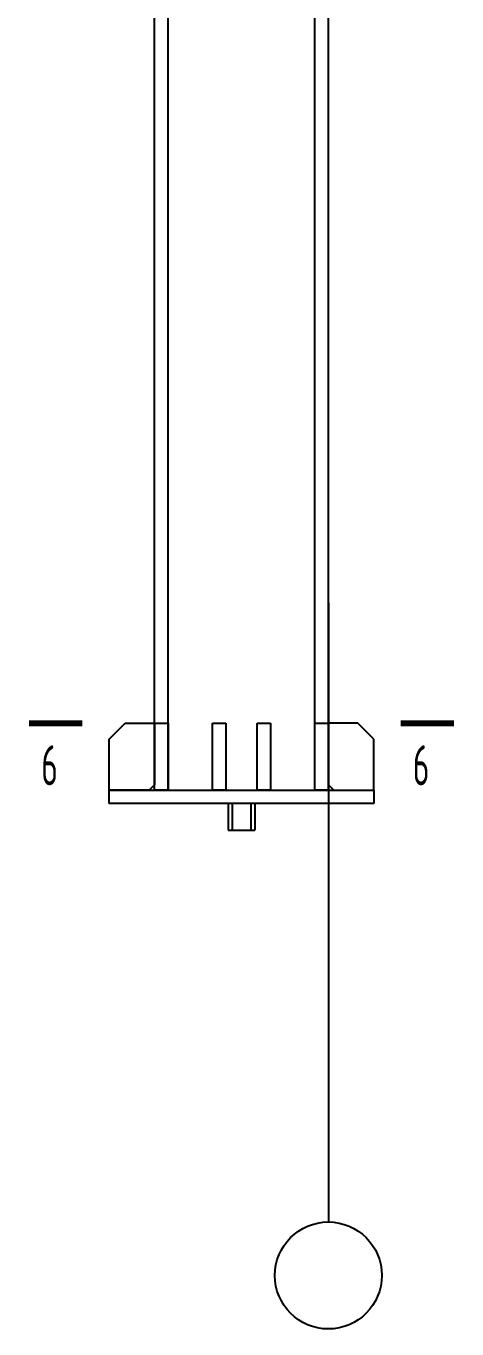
# Model space of a CAD drawing. Extents: x 9752569 to 9923256, y 1590558 to 2510207.
# Drawn here: x 9879623 to 9882848, y 1742152 to 1751895 of the extents above; entities that cross this region are included whole.
import ezdxf

# ---------------------------------------------------------------- set-up
doc = ezdxf.new("R2010")
doc.units = 0
doc.header["$LTSCALE"] = 1000
doc.header["$MEASUREMENT"] = 0
for name, color, linetype in [('10', 7, 'CONTINUOUS'), ('116', 1, 'CONTINUOUS'), ('14', 142, 'CONTINUOUS'), ('PUB_DIM', 3, 'CONTINUOUS'), ('柱子', 142, 'CONTINUOUS')]:
    doc.layers.add(name, color=color, linetype=linetype)
doc.styles.add('TSSD_REIN', font='atssdeng.shx', dxfattribs={"width": 0.7, "bigfont": 'atssdchn.shx'})

msp = doc.modelspace()

# ---------------------------------------------------------------- linework, layer by layer
at = {"layer": '10', "const_width": 45}
for points in [[(9879645.6, 1746681.8), (9880045.6, 1746681.8)], [(9882825.6, 1746681.8), (9882425.6, 1746681.8)]]:
    msp.add_lwpolyline(points, dxfattribs=at)
at = {"layer": '116'}
for points in [[(9881135.6, 1746081.8), (9881135.6, 1745881.8)], [(9881165.6, 1746081.8), (9881165.6, 1745881.8)], [(9881305.6, 1746081.8), (9881305.6, 1745881.8)], [(9881335.6, 1746081.8), (9881335.6, 1745881.8)], [(9881135.6, 1745881.8), (9881335.6, 1745881.8)]]:
    msp.add_lwpolyline(points, dxfattribs=at)
at = {"layer": '14'}
for points in [[(9880245.6, 1746561.8), (9880365.6, 1746681.8)], [(9880365.6, 1746681.8), (9880585.6, 1746681.8)], [(9880585.6, 1746681.8), (9880585.6, 1746221.8)], [(9880585.6, 1746181.8), (9880585.6, 1746681.8)], [(9880585.6, 1746681.8), (9880685.6, 1746681.8)], [(9880685.6, 1746681.8), (9880685.6, 1746181.8)], [(9881019, 1746181.8), (9881019, 1746681.8)], [(9881019, 1746681.8), (9881119, 1746681.8)], [(9881119, 1746681.8), (9881119, 1746181.8)], [(9881352.3, 1746181.8), (9881352.3, 1746681.8)], [(9881352.3, 1746681.8), (9881452.3, 1746681.8)], [(9881452.3, 1746681.8), (9881452.3, 1746181.8)], [(9881785.6, 1746181.8), (9881785.6, 1746681.8)], [(9881785.6, 1746681.8), (9881885.6, 1746681.8)], [(9881885.6, 1746681.8), (9881885.6, 1746221.8)], [(9882105.6, 1746681.8), (9881885.6, 1746681.8)], [(9881885.6, 1746681.8), (9881885.6, 1746181.8)], [(9882225.6, 1746561.8), (9882105.6, 1746681.8)], [(9880245.6, 1746181.8), (9880245.6, 1746561.8)], [(9882225.6, 1746181.8), (9882225.6, 1746561.8)], [(9880585.6, 1746221.8), (9880545.6, 1746181.8)], [(9881885.6, 1746221.8), (9881925.6, 1746181.8)], [(9880245.6, 1746081.8), (9880245.6, 1746181.8)], [(9880245.6, 1746181.8), (9882225.6, 1746181.8)], [(9880545.6, 1746181.8), (9880245.6, 1746181.8)], [(9880685.6, 1746181.8), (9880585.6, 1746181.8)], [(9881119, 1746181.8), (9881019, 1746181.8)], [(9881452.3, 1746181.8), (9881352.3, 1746181.8)], [(9881885.6, 1746181.8), (9881785.6, 1746181.8)], [(9881925.6, 1746181.8), (9882225.6, 1746181.8)], [(9882225.6, 1746181.8), (9882225.6, 1746081.8)], [(9882225.6, 1746081.8), (9880245.6, 1746081.8)]]:
    msp.add_lwpolyline(points, dxfattribs=at)
at = {"layer": 'PUB_DIM'}
msp.add_line((9881885.6, 1747581.8), (9881885.6, 1742951.5), dxfattribs=at)
msp.add_circle((9881885.6, 1742551.5), 400, dxfattribs=at)
at = {"layer": '柱子'}
for points in [[(9880585.6, 1746181.8), (9880585.6, 1764681.8)], [(9880685.6, 1746181.8), (9880685.6, 1764681.8)], [(9881785.6, 1746181.8), (9881785.6, 1764681.8)], [(9881885.6, 1746181.8), (9881885.6, 1764681.8)]]:
    msp.add_lwpolyline(points, dxfattribs=at)

# ---------------------------------------------------------------- texts
at = {"layer": '10', "style": 'TSSD_REIN', "width": 0.6}
for p in [(9879737.6, 1746217.3), (9882517.7, 1746217.3)]:
    msp.add_text('6', height=300, dxfattribs=at).set_placement(p)

doc.saveas('drawing.dxf')
